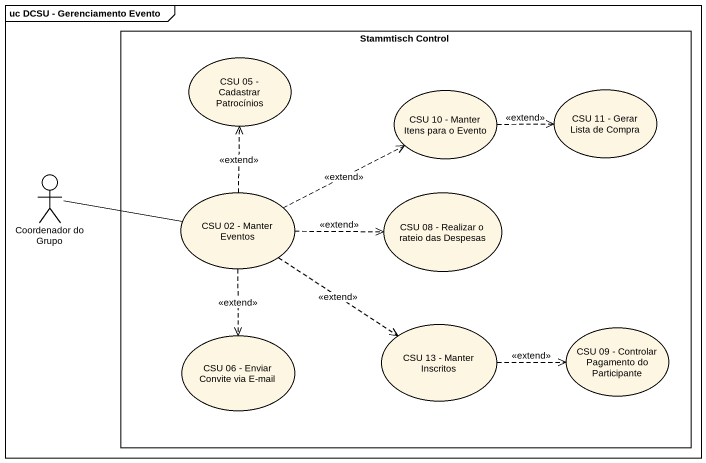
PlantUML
@startuml
mainframe uc DCSU - Gerenciamento Evento
rectangle "Stammtisch Control" as Stammtisch_Control {
  usecase "CSU 05 - Cadastrar Patrocínios" as CSU_05_Cadastrar_Patrocínios
  usecase "CSU 10 - Manter Itens para o Evento" as CSU_10_Manter_Itens_para_o
  usecase "CSU 11 - Gerar Lista de Compra" as CSU_11_Gerar_Lista_de_Compra
  usecase "CSU 02 - Manter Eventos" as CSU_02_Manter_Eventos
  usecase "CSU 08 - Realizar o rateio das Despesas" as CSU_08_Realizar_o_rateio
  usecase "CSU 06 - Enviar Convite via E-mail" as CSU_06_Enviar_Convite_via_E
  usecase "CSU 13 - Manter Inscritos" as CSU_13_Manter_Inscritos
  usecase "CSU 09 - Controlar Pagamento do Participante" as CSU_09_Controlar_Pagamento
}
actor "Coordenador do Grupo" as Coordenador_do_Grupo
CSU_10_Manter_Itens_para_o .right.> CSU_11_Gerar_Lista_de_Compra : <<extend>>
Coordenador_do_Grupo -right- CSU_02_Manter_Eventos
CSU_02_Manter_Eventos .up.> CSU_05_Cadastrar_Patrocínios : <<extend>>
CSU_02_Manter_Eventos .right.> CSU_10_Manter_Itens_para_o : <<extend>>
CSU_02_Manter_Eventos .right.> CSU_08_Realizar_o_rateio : <<extend>>
CSU_02_Manter_Eventos ..> CSU_06_Enviar_Convite_via_E : <<extend>>
CSU_02_Manter_Eventos ..> CSU_13_Manter_Inscritos : <<extend>>
CSU_13_Manter_Inscritos .right.> CSU_09_Controlar_Pagamento : <<extend>>
@enduml
